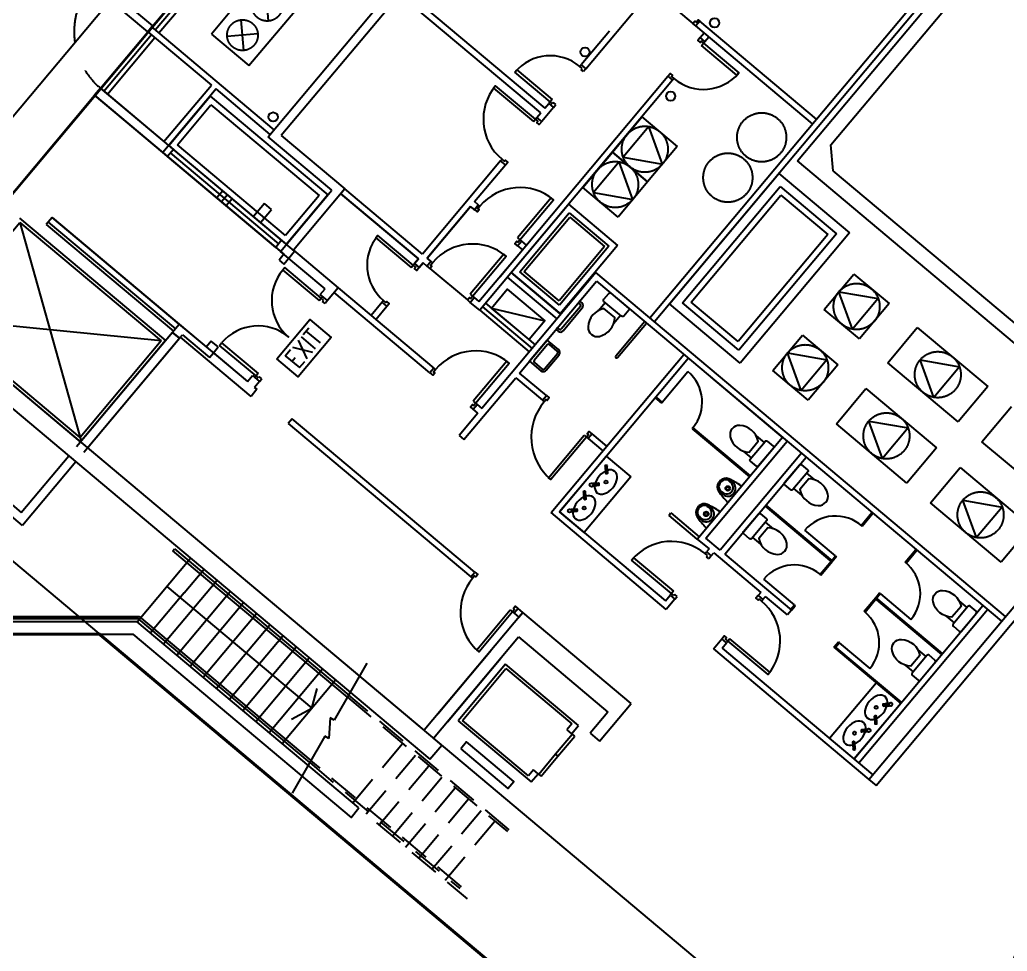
# Model space of a CAD drawing. Header units: millimetres. Extents: x 833220848 to 834439174, y 817676276 to 818025844.
# Drawn here: x 834362113 to 834366131, y 817960121 to 817963909 of the extents above; entities that cross this region are included whole.
import ezdxf

# ---------------------------------------------------------------- set-up
doc = ezdxf.new("R2010")
doc.units = ezdxf.units.MM
doc.header["$LTSCALE"] = 1000
doc.header["$MEASUREMENT"] = 0
for name, pattern in [('CENTER', [50.8, 31.75, -6.35, 6.35, -6.35]), ('DASHED2', [0.375, 0.25, -0.125]), ('HIDDEN', [9.525, 6.35, -3.175]), ('HIDDEN2', [0.1875, 0.125, -0.0625]), ('N132X01M - Default$0$R_WKCD_LB - Model$0$DIVIDE', [1.25, 0.5, -0.25, 0, -0.25, 0, -0.25])]:
    doc.linetypes.add(name, pattern=pattern)
doc.layers.add('VPA050_Marks', color=1, linetype='Continuous')
doc.styles.add('ROMANS', font='romans.shx', dxfattribs={"width": 0.8, "height": 2.5})

msp = doc.modelspace()

# ---------------------------------------------------------------- linework, layer by layer
at = {"color": 252}
for p, q in [((834366487.05, 817964816.06), (834364695.28, 817962680.71)), ((834365354.27, 817963504.96), (834366467.9, 817964832.13)), ((834362649.95, 817963879.68), (834363410.85, 817964786.49)), ((834365276.87, 817963334.93), (834366498.17, 817964790.42)), ((834362678.67, 817963855.58), (834363439.57, 817964762.38)), ((834365413.13, 817963400.09), (834366457.66, 817964644.91)), ((834363123.77, 817963433.14), (834363940.92, 817964406.98)), ((834363993.75, 817964411.6), (834363176.6, 817963437.77)), ((834364233.23, 817963530.21), (834363658.69, 817964012.3)), ((834363674.76, 817964031.45), (834364249.3, 817963549.36)), ((834364416.29, 817963709.48), (834364687.06, 817964032.18)), ((834364717.71, 817964006.47), (834364851.76, 817963893.98)), ((834362649.95, 817963879.68), (834362633.88, 817963860.53)), ((834363147.88, 817963461.87), (834362649.95, 817963879.68)), ((834364879.32, 817963903.49), (834364863.25, 817963884.34)), ((834365338.2, 817963485.81), (834364863.25, 817963884.34)), ((834365354.27, 817963504.96), (834364879.32, 817963903.49)), ((834362441.04, 817963630.72), (834362633.88, 817963860.53)), ((834362633.88, 817963860.53), (834362892.42, 817963643.59)), ((834364512.04, 817963862.48), (834364397.14, 817963725.55)), ((834364881.66, 817963836.26), (834364897.73, 817963855.41)), ((834364900.81, 817963820.19), (834364916.88, 817963839.34)), ((834362469.77, 817963606.61), (834362662.61, 817963836.43)), ((834364900.81, 817963820.19), (834364881.66, 817963836.26)), ((834364391.51, 817963718.85), (834364397.14, 817963725.55)), ((834364401.09, 817963710.81), (834364391.51, 817963718.85)), ((834364397.14, 817963725.55), (834364416.29, 817963709.48)), ((834364066.92, 817962865.3), (834364749.88, 817963679.22)), ((834364127.36, 817963695.74), (834364135.39, 817963705.31)), ((834364270.99, 817963575.21), (834364127.36, 817963695.74)), ((834364135.39, 817963705.31), (834364279.03, 817963584.79)), ((834364397.07, 817963706.02), (834364401.09, 817963710.81)), ((834364406.65, 817963697.99), (834364397.07, 817963706.02)), ((834364416.29, 817963709.48), (834364406.65, 817963697.99)), ((834364749.88, 817963679.22), (834364769.04, 817963663.15)), ((834362699.58, 817963413.78), (834362892.42, 817963643.59)), ((834364769.04, 817963663.15), (834363984.03, 817962727.62)), ((834361699.43, 817962746.89), (834362416.94, 817963601.99)), ((834362441.04, 817963630.72), (834362416.94, 817963601.99)), ((834362416.94, 817963601.99), (834363187.77, 817962955.19)), ((834362694.63, 817963368.98), (834362416.94, 817963601.99)), ((834363063.45, 817963108.45), (834362441.04, 817963630.72)), ((834362441.04, 817963630.72), (834362699.58, 817963413.78)), ((834362911.57, 817963627.52), (834362694.63, 817963368.98)), ((834363131.81, 817963442.72), (834362911.57, 817963627.52)), ((834364249.3, 817963549.36), (834364265.37, 817963568.51)), ((834364270.99, 817963575.21), (834364265.37, 817963568.51)), ((834364265.37, 817963568.51), (834364284.52, 817963552.44)), ((834364279.03, 817963584.79), (834364270.99, 817963575.21)), ((834364280.57, 817963567.18), (834364270.99, 817963575.21)), ((834364284.58, 817963571.97), (834364280.57, 817963567.18)), ((834364284.52, 817963552.44), (834364294.16, 817963563.93)), ((834364294.16, 817963563.93), (834364284.58, 817963571.97)), ((834364217.16, 817963511.06), (834364233.23, 817963530.21)), ((834364284.52, 817963552.44), (834364236.31, 817963494.99)), ((834364236.31, 817963494.99), (834364217.16, 817963511.06)), ((834364676.13, 817962696.78), (834365354.27, 817963504.96)), ((834363176.6, 817963437.77), (834363435.14, 817963220.83)), ((834362718.73, 817963397.71), (834362737.88, 817963381.64)), ((834362718.73, 817963397.71), (834362737.88, 817963381.64)), ((834363382.31, 817963216.2), (834363123.77, 817963433.14)), ((834365422.38, 817963294.43), (834365413.13, 817963400.09)), ((834365422.38, 817963294.43), (834365413.13, 817963400.09)), ((834362713.78, 817963352.91), (834362694.63, 817963368.98)), ((834362737.88, 817963381.64), (834362713.78, 817963352.91)), ((834362737.88, 817963381.64), (834362713.78, 817963352.91)), ((834363166.31, 817962997.67), (834362725.83, 817963367.28)), ((834363178.36, 817963012.04), (834362737.88, 817963381.64)), ((834363154.26, 817962983.31), (834362713.78, 817963352.91)), ((834364069.32, 817963334.87), (834363751.14, 817962955.68)), ((834364069.32, 817963334.87), (834363751.14, 817962955.68)), ((834363963.12, 817963169.42), (834364088.47, 817963318.8)), ((834363963.12, 817963169.42), (834364088.47, 817963318.8)), ((834364088.47, 817963318.8), (834364069.32, 817963334.87)), ((834364088.47, 817963318.8), (834364069.32, 817963334.87)), ((834366419.24, 817962376.37), (834365276.87, 817963334.93)), ((834366354.08, 817962512.64), (834365422.38, 817963294.43)), ((834366354.08, 817962512.64), (834365422.38, 817963294.43)), ((834362938.97, 817963212.91), (834362914.87, 817963184.18)), ((834362958.12, 817963196.84), (834362934.02, 817963168.11)), ((834362958.12, 817963196.84), (834362938.97, 817963212.91)), ((834362958.12, 817963196.84), (834362977.27, 817963180.77)), ((834363173.41, 817962967.24), (834363382.31, 817963216.2)), ((834363435.14, 817963220.83), (834363226.24, 817962971.86)), ((834363435.14, 817963220.83), (834363419.07, 817963201.67)), ((834363435.14, 817963220.83), (834363419.07, 817963201.67)), ((834363419.07, 817963201.67), (834363735.07, 817962936.52)), ((834363735.07, 817962936.52), (834363419.07, 817963201.67)), ((834363751.14, 817962955.68), (834363435.14, 817963220.83)), ((834363751.14, 817962955.68), (834363435.14, 817963220.83)), ((834362914.87, 817963184.18), (834362934.02, 817963168.11)), ((834362953.17, 817963152.04), (834362934.02, 817963168.11)), ((834362977.27, 817963180.77), (834362953.17, 817963152.04)), ((834363108.45, 817963162.08), (834363063.45, 817963108.45)), ((834363137.17, 817963137.97), (834363108.45, 817963162.08)), ((834363962.38, 817963134.95), (834363978.45, 817963156.56)), ((834363962.38, 817963137.41), (834363978.45, 817963156.56)), ((834363978.45, 817963156.56), (834363963.12, 817963169.42)), ((834363978.45, 817963156.56), (834363963.12, 817963169.42)), ((834363092.18, 817963084.35), (834363137.17, 817963137.97)), ((834363770.29, 817962939.61), (834363947.05, 817963150.27)), ((834363947.05, 817963150.27), (834363770.29, 817962939.61)), ((834363947.05, 817963150.27), (834363962.38, 817963134.95)), ((834363962.38, 817963137.41), (834363947.05, 817963150.27)), ((834361784.07, 817962692.19), (834362113.49, 817963084.79)), ((834362111.95, 817963102.4), (834362705.64, 817962604.24)), ((834362113.49, 817963084.79), (834362688.03, 817962602.7)), ((834362244.8, 817963105.15), (834362220.7, 817963076.42)), ((834362220.7, 817963076.42), (834362737.78, 817962642.54)), ((834362228.73, 817963086), (834362745.81, 817962652.12)), ((834362761.88, 817962671.27), (834362244.8, 817963105.15)), ((834362244.8, 817963105.15), (834362761.88, 817962671.27)), ((834363231.03, 817962967.84), (834363092.18, 817963084.35)), ((834363178.36, 817963012.04), (834363154.26, 817962983.31)), ((834363197.51, 817962995.97), (834363178.36, 817963012.04)), ((834364138.57, 817962989.57), (834364154.64, 817963008.72)), ((834364154.64, 817963008.72), (834364173.79, 817962992.65)), ((834363154.26, 817962983.31), (834363173.41, 817962967.24)), ((834363355.34, 817962814.58), (834363173.41, 817962967.24)), ((834363187.24, 817962915.66), (834363231.03, 817962967.84)), ((834363226.24, 817962971.86), (834363408.17, 817962819.2)), ((834363980.95, 817962762.84), (834364157.72, 817962973.5)), ((834364138.57, 817962989.57), (834364157.72, 817962973.5)), ((834363187.77, 817962955.19), (834363168.08, 817962931.73)), ((834363168.08, 817962931.73), (834363187.24, 817962915.66)), ((834363735.07, 817962936.52), (834363719, 817962917.37)), ((834363719, 817962917.37), (834363735.07, 817962936.52)), ((834363719, 817962917.37), (834363738.15, 817962901.3)), ((834363738.15, 817962901.3), (834363719, 817962917.37)), ((834363738.15, 817962901.3), (834363754.22, 817962920.46)), ((834363754.22, 817962920.46), (834363738.15, 817962901.3)), ((834363754.22, 817962920.46), (834363769.54, 817962907.6)), ((834363769.54, 817962907.6), (834363754.22, 817962920.46)), ((834363769.54, 817962907.6), (834363785.61, 817962926.75)), ((834363769.54, 817962907.6), (834363785.61, 817962926.75)), ((834363785.61, 817962926.75), (834363770.29, 817962939.61)), ((834363785.61, 817962926.75), (834363770.29, 817962939.61)), ((834363191.19, 817962900.92), (834363183.15, 817962891.34)), ((834363183.15, 817962891.34), (834363331.57, 817962766.8)), ((834363339.61, 817962776.38), (834363191.19, 817962900.92)), ((834363781.03, 817962897.96), (834363934.24, 817962769.4)), ((834364456.85, 817962880.78), (834363993.24, 817962328.27)), ((834364112.59, 817962880.83), (834364314.63, 817962711.29)), ((834366123.95, 817961481.91), (834364456.85, 817962880.78)), ((834364096.52, 817962861.68), (834364298.56, 817962692.14)), ((834364146.57, 817962472.11), (834364459.93, 817962845.56)), ((834364459.93, 817962845.56), (834364812.31, 817962549.88)), ((834363335.66, 817962791.12), (834363355.34, 817962814.58)), ((834363408.17, 817962819.2), (834363364.38, 817962767.01)), ((834363781.83, 817962473.03), (834363392.1, 817962800.05)), ((834363408.17, 817962819.2), (834363542.23, 817962706.71)), ((834363331.57, 817962766.8), (834363339.61, 817962776.38)), ((834363364.38, 817962767.01), (834363335.66, 817962791.12)), ((834363339.61, 817962776.38), (834363345.23, 817962783.08)), ((834363349.18, 817962768.34), (834363339.61, 817962776.38)), ((834363345.17, 817962763.56), (834363349.18, 817962768.34)), ((834363354.74, 817962755.52), (834363345.17, 817962763.56)), ((834363364.38, 817962767.01), (834363354.74, 817962755.52)), ((834363587.23, 817962760.33), (834363542.23, 817962706.71)), ((834363606.38, 817962744.26), (834363587.23, 817962760.33)), ((834363945.73, 817962759.76), (834363961.8, 817962778.91)), ((834363984.03, 817962727.62), (834363945.73, 817962759.76)), ((834363961.8, 817962778.91), (834363980.95, 817962762.84)), ((834364008.14, 817962756.35), (834364210.18, 817962586.81)), ((834364391.64, 817962764.17), (834364385.53, 817962756.89)), ((834364385.53, 817962756.89), (834364393.76, 817962749.98)), ((834364399.87, 817962757.26), (834364391.64, 817962764.17)), ((834364467.21, 817962726.78), (834364494.57, 817962759.38)), ((834363758.17, 817961019.4), (834361699.43, 817962746.89)), ((834363561.38, 817962690.64), (834363606.38, 817962744.26)), ((834363984.31, 817962727.39), (834364186.08, 817962558.08)), ((834363996.08, 817962741.98), (834364198.13, 817962572.45)), ((834364394.35, 817962743.29), (834364316.25, 817962650.21)), ((834364323.53, 817962644.11), (834364401.63, 817962737.18)), ((834361651.22, 817962689.44), (834363781.77, 817960901.69)), ((834362360.14, 817962192.49), (834361766.45, 817962690.65)), ((834362358.6, 817962210.1), (834361784.07, 817962692.19)), ((834363542.23, 817962706.71), (834363561.38, 817962690.64)), ((834363561.38, 817962690.64), (834363797.9, 817962492.18)), ((834364529.45, 817962674.55), (834364556.81, 817962707.16)), ((834364655.5, 817962681.45), (834364538.03, 817962541.46)), ((834364545.31, 817962535.35), (834364662.78, 817962675.35)), ((834364662.78, 817962675.35), (834364655.5, 817962681.45)), ((834362344.07, 817962173.34), (834362761.88, 817962671.27)), ((834362733.76, 817962637.75), (834362360.14, 817962192.49)), ((834362737.78, 817962642.54), (834362733.76, 817962637.75)), ((834362762.49, 817962613.65), (834362733.76, 817962637.75)), ((834362733.76, 817962637.75), (834362762.49, 817962613.65)), ((834362790.61, 817962647.16), (834362761.88, 817962671.27)), ((834362761.88, 817962671.27), (834363039.57, 817962438.26)), ((834362872, 817962578.87), (834362790.61, 817962647.16)), ((834364301.32, 817962656.54), (834364295.22, 817962649.26)), ((834364295.22, 817962649.26), (834364303.45, 817962642.35)), ((834364309.56, 817962649.63), (834364301.32, 817962656.54)), ((834362688.03, 817962602.7), (834362358.6, 817962210.1)), ((834362705.64, 817962604.24), (834362360.14, 817962192.49)), ((834362766.5, 817962618.44), (834362372.8, 817962149.23)), ((834362388.87, 817962168.39), (834362762.49, 817962613.65)), ((834362762.49, 817962613.65), (834362774.54, 817962628.01)), ((834363053.77, 817962377.39), (834362766.5, 817962618.44)), ((834363053.77, 817962377.39), (834362766.5, 817962618.44)), ((834362774.54, 817962628.01), (834362884.66, 817962535.61)), ((834362891.69, 817962602.33), (834362872, 817962578.87)), ((834362920.41, 817962578.22), (834362891.69, 817962602.33)), ((834362926.04, 817962584.93), (834362934.07, 817962594.5)), ((834362934.07, 817962594.5), (834363082.49, 817962469.96)), ((834364259.33, 817962606.49), (834364187.01, 817962520.31)), ((834364305.29, 817962567.92), (834364259.33, 817962606.49)), ((834362884.66, 817962535.61), (834362900.73, 817962554.76)), ((834362900.73, 817962554.76), (834362920.41, 817962578.22)), ((834362900.73, 817962554.76), (834363039.57, 817962438.26)), ((834363074.46, 817962460.39), (834362926.04, 817962584.93)), ((834364259.26, 817962586.96), (834364206.23, 817962523.76)), ((834364299.66, 817962561.22), (834364268.06, 817962587.73)), ((834364187.01, 817962520.31), (834364232.97, 817962481.74)), ((834364207, 817962514.96), (834364238.6, 817962488.44)), ((834364247.4, 817962489.21), (834364300.43, 817962552.41)), ((834364254.11, 817962483.59), (834364307.14, 817962546.79)), ((834364451.05, 817962115.45), (834364814.23, 817962548.27)), ((834364833.38, 817962532.2), (834364486.27, 817962118.54)), ((834364812.31, 817962549.88), (834366107.88, 817961462.76)), ((834363797.9, 817962492.18), (834363781.83, 817962473.03)), ((834364726.95, 817962353.89), (834364831.41, 817962478.37)), ((834363039.57, 817962438.26), (834363059.26, 817962461.72)), ((834363039.57, 817962438.26), (834363059.26, 817962461.72)), ((834363059.26, 817962461.72), (834363087.98, 817962437.61)), ((834363059.26, 817962461.72), (834363087.98, 817962437.61)), ((834363087.98, 817962437.61), (834363068.3, 817962414.15)), ((834363087.98, 817962437.61), (834363068.3, 817962414.15)), ((834363074.46, 817962460.39), (834363068.83, 817962453.68)), ((834363082.49, 817962469.96), (834363074.46, 817962460.39)), ((834363084.03, 817962452.35), (834363074.46, 817962460.39)), ((834363088.05, 817962457.14), (834363084.03, 817962452.35)), ((834363087.98, 817962437.61), (834363097.63, 817962449.1)), ((834363097.63, 817962449.1), (834363088.05, 817962457.14)), ((834363919.99, 817962202.08), (834364130.5, 817962452.96)), ((834364130.5, 817962452.96), (834364239.7, 817962361.33)), ((834364255.77, 817962380.48), (834364146.57, 817962472.11)), ((834365220.91, 817962207.02), (834364925.3, 817962455.07)), ((834363077.87, 817962406.12), (834363053.77, 817962377.39)), ((834363077.87, 817962406.12), (834363068.3, 817962414.15)), ((834363068.3, 817962414.15), (834363077.87, 817962406.12)), ((834364239.7, 817962361.33), (834364255.77, 817962380.48)), ((834364698.39, 817962371.33), (834364723.74, 817962350.06)), ((834364701.61, 817962375.16), (834364726.95, 817962353.89)), ((834364726.95, 817962353.89), (834364723.74, 817962350.06)), ((834363958.02, 817962325.19), (834363974.09, 817962344.34)), ((834363977.17, 817962309.12), (834363958.02, 817962325.19)), ((834363974.09, 817962344.34), (834363993.24, 817962328.27)), ((834363221.51, 817962285.6), (834363205.44, 817962266.44)), ((834363964.57, 817961662.09), (834363221.51, 817962285.6)), ((834363977.17, 817962309.12), (834363900.84, 817962218.15)), ((834363205.44, 817962266.44), (834363948.5, 817961642.94)), ((834364851.44, 817962249.44), (834364848.22, 817962245.61)), ((834364848.22, 817962245.61), (834365081.42, 817962049.94)), ((834364851.44, 817962249.44), (834365084.63, 817962053.77)), ((834362360.14, 817962192.49), (834362388.87, 817962168.39)), ((834363900.84, 817962218.15), (834363919.99, 817962202.08)), ((834364441.54, 817962224.61), (834364425.47, 817962205.45)), ((834364425.47, 817962205.45), (834364484.84, 817962155.64)), ((834364500.91, 817962174.79), (834364441.54, 817962224.61)), ((834364869.3, 817961797.14), (834365216.4, 817962210.81)), ((834364904.52, 817961800.22), (834365235.55, 817962194.74)), ((834365108.9, 817962216.97), (834365141.51, 817962189.61)), ((834365056.68, 817962154.73), (834365089.28, 817962127.37)), ((834364274.29, 817961904.79), (834364451.05, 817962115.45)), ((834364309.51, 817961907.87), (834364499.13, 817962133.86)), ((834364486.27, 817962118.54), (834364309.51, 817961907.87)), ((834364499.13, 817962133.86), (834364599.4, 817962049.72)), ((834365293, 817962146.53), (834364961.97, 817961752.01)), ((834364981.12, 817961735.94), (834365312.16, 817962130.46)), ((834365567.94, 817960819.28), (834366630.15, 817962085.17)), ((834364599.4, 817962049.72), (834364409.77, 817961823.74)), ((834365347.34, 817962038.11), (834365314.74, 817962065.47)), ((834365596.67, 817960795.18), (834366658.88, 817962061.07)), ((834364995.52, 817961947.57), (834365048.4, 817962010.59)), ((834364995.52, 817961947.57), (834365048.4, 817962010.59)), ((834365295.11, 817961975.87), (834365262.51, 817962003.23)), ((834365145.03, 817961931.29), (834365416.98, 817961703.1)), ((834365148.25, 817961935.12), (834365420.19, 817961706.93)), ((834364743.49, 817961511.08), (834364274.29, 817961904.79)), ((834364409.77, 817961823.74), (834364309.51, 817961907.87)), ((834364309.51, 817961907.87), (834364740.41, 817961546.31)), ((834364754.39, 817961893.56), (834364762.42, 817961903.14)), ((834364869.3, 817961797.14), (834364754.39, 817961893.56)), ((834364762.42, 817961903.14), (834364877.33, 817961806.72)), ((834364908.17, 817961843.47), (834364961.05, 817961906.49)), ((834364908.17, 817961843.47), (834364961.05, 817961906.49)), ((834365536.08, 817961852.82), (834365580.27, 817961905.48)), ((834365539.91, 817961849.6), (834365584.1, 817961902.27)), ((834365180.22, 817961838.94), (834365147.61, 817961866.3)), ((834365431.63, 817961728.33), (834365307.14, 817961832.79)), ((834364869.3, 817961797.14), (834364917.17, 817961756.97)), ((834364961.97, 817961752.01), (834364904.52, 817961800.22)), ((834365127.99, 817961776.7), (834365095.39, 817961804.06)), ((834362736.03, 817961749.81), (834362742.46, 817961757.47)), ((834362742.46, 817961757.47), (834363451.16, 817961162.8)), ((834364917.17, 817961756.97), (834364906.73, 817961744.52)), ((834365715.14, 817961702.56), (834365759.33, 817961755.23)), ((834365718.97, 817961699.35), (834365763.16, 817961752.02)), ((834362591, 817961460.29), (834362807.94, 817961718.83)), ((834363446.08, 817961154), (834362736.03, 817961749.81)), ((834364601.73, 817961711.62), (834364609.76, 817961721.2)), ((834364764.51, 817961575.03), (834364601.73, 817961711.62)), ((834364609.76, 817961721.2), (834364772.55, 817961584.61)), ((834364901.1, 817961737.82), (834364906.73, 817961744.52)), ((834364910.68, 817961729.78), (834364901.1, 817961737.82)), ((834364906.66, 817961724.99), (834364910.68, 817961729.78)), ((834364916.24, 817961716.96), (834364906.66, 817961724.99)), ((834364906.73, 817961744.52), (834364925.88, 817961728.45)), ((834364925.88, 817961728.45), (834364916.24, 817961716.96)), ((834364925.88, 817961728.45), (834364936.32, 817961740.9)), ((834364936.32, 817961740.9), (834365127.84, 817961580.2)), ((834364981.12, 817961735.94), (834365253.07, 817961507.76)), ((834365368.96, 817961653.64), (834365416.36, 817961710.14)), ((834365416.36, 817961710.14), (834365431.63, 817961728.33)), ((834365420.19, 817961706.93), (834365435.46, 817961725.12)), ((834365431.63, 817961728.33), (834365435.46, 817961725.12)), ((834362781.49, 817961577.85), (834362861.84, 817961673.61)), ((834365372.79, 817961650.43), (834365420.19, 817961706.93)), ((834363948.5, 817961642.94), (834363964.57, 817961662.09)), ((834365264.5, 817961529.16), (834365140.02, 817961633.62)), ((834365368.96, 817961653.64), (834365372.79, 817961650.43)), ((834362698.25, 817961370.3), (834362915.19, 817961628.84)), ((834362711.8, 817961603.69), (834363301.38, 817961108.98)), ((834362781.22, 817961578.08), (834362644.63, 817961415.3)), ((834362751.87, 817961325.31), (834362968.81, 817961583.85)), ((834364740.41, 817961546.31), (834364758.89, 817961568.33)), ((834364778.04, 817961552.26), (834364743.49, 817961511.08)), ((834364764.51, 817961575.03), (834364758.89, 817961568.33)), ((834364758.89, 817961568.33), (834364778.04, 817961552.26)), ((834364772.55, 817961584.61), (834364764.51, 817961575.03)), ((834364774.09, 817961567), (834364764.51, 817961575.03)), ((834364778.1, 817961571.79), (834364774.09, 817961567)), ((834364778.04, 817961552.26), (834364787.68, 817961563.75)), ((834364787.68, 817961563.75), (834364778.1, 817961571.79)), ((834365127.84, 817961580.2), (834365117.39, 817961567.75)), ((834365117.39, 817961567.75), (834365136.54, 817961551.68)), ((834365136.54, 817961551.68), (834365146.99, 817961564.13)), ((834365237, 817961488.6), (834365146.99, 817961564.13)), ((834365548.02, 817961503.39), (834365595.42, 817961559.89)), ((834365551.85, 817961500.18), (834365599.25, 817961556.68)), ((834365864.16, 817961327.87), (834365592.21, 817961556.06)), ((834365595.42, 817961559.89), (834365610.69, 817961578.08)), ((834365867.37, 817961331.7), (834365595.42, 817961559.89)), ((834365599.25, 817961556.68), (834365614.52, 817961574.87)), ((834365614.52, 817961574.87), (834365610.69, 817961578.08)), ((834365614.52, 817961574.87), (834365739, 817961470.42)), ((834362805.5, 817961280.31), (834363022.44, 817961538.85)), ((834364140.76, 817961514.25), (834364124.69, 817961495.1)), ((834364159.91, 817961498.18), (834364140.76, 817961514.25)), ((834365249.24, 817961510.97), (834365264.5, 817961529.16)), ((834365253.07, 817961507.76), (834365268.33, 817961525.95)), ((834365264.5, 817961529.16), (834365268.33, 817961525.95)), ((834365507.41, 817960902.71), (834366031.28, 817961527.04)), ((834365526.56, 817960886.64), (834366050.43, 817961510.97)), ((834365934.23, 817961545.66), (834365966.83, 817961518.3)), ((834362859.12, 817961235.32), (834363076.06, 817961493.86)), ((834364159.91, 817961498.18), (834363758.17, 817961019.4)), ((834364124.69, 817961495.1), (834364143.84, 817961479.03)), ((834364143.84, 817961479.03), (834364159.91, 817961498.18)), ((834364600.39, 817961128.58), (834364159.91, 817961498.18)), ((834365253.07, 817961507.76), (834365237, 817961488.6)), ((834365551.85, 817961500.18), (834365548.02, 817961503.39)), ((834365882, 817961483.41), (834365914.61, 817961456.06)), ((834362912.74, 817961190.32), (834363129.68, 817961448.86)), ((834362966.36, 817961145.33), (834363183.31, 817961403.87)), ((834363796.47, 817960987.26), (834364141.97, 817961399.01)), ((834364141.97, 817961399.01), (834364505.84, 817961093.69)), ((834364935, 817961350.39), (834364969.55, 817961391.56)), ((834364988.7, 817961375.49), (834364969.55, 817961391.56)), ((834363019.99, 817961100.33), (834363236.93, 817961358.87)), ((834364935, 817961350.39), (834365567.94, 817960819.28)), ((834364970.22, 817961353.47), (834364988.7, 817961375.49)), ((834364970.22, 817961353.47), (834365584.01, 817960838.44)), ((834365425.08, 817961356.89), (834365443.57, 817961378.91)), ((834365425.08, 817961356.89), (834365697.03, 817961128.7)), ((834365428.3, 817961360.72), (834365700.24, 817961132.53)), ((834365432.13, 817961357.5), (834365447.4, 817961375.7)), ((834365447.4, 817961375.7), (834365443.57, 817961378.91)), ((834365447.4, 817961375.7), (834365571.88, 817961271.24)), ((834363073.61, 817961055.34), (834363290.55, 817961313.88)), ((834363814.41, 817961086.43), (834364031.36, 817961344.97)), ((834363852.72, 817961054.29), (834364069.66, 817961312.83)), ((834365767.1, 817961346.48), (834365799.71, 817961319.13)), ((834363127.23, 817961010.34), (834363344.18, 817961268.88)), ((834363525.57, 817961291.69), (834363392.01, 817961060.35)), ((834364089.58, 817961287.96), (834363896.74, 817961058.14)), ((834363914.35, 817961059.69), (834364091.12, 817961270.35)), ((834364386.42, 817961038.88), (834364089.58, 817961287.96)), ((834364091.12, 817961270.35), (834364359.24, 817961045.37)), ((834365714.88, 817961284.24), (834365747.48, 817961256.88)), ((834363180.86, 817960965.35), (834363397.8, 817961223.89)), ((834363301.38, 817961108.98), (834363322.54, 817961188.65)), ((834365407.14, 817960986.85), (834365596.76, 817961212.83)), ((834365596.76, 817961212.83), (834365697.03, 817961128.7)), ((834363451.16, 817961162.8), (834363446.08, 817961154)), ((834363218.09, 817961064.17), (834363301.38, 817961108.98)), ((834364471.83, 817960975.37), (834364600.39, 817961128.58)), ((834365697.03, 817961128.7), (834365507.41, 817960902.71)), ((834363375.77, 817961069.72), (834363370.75, 817960986.02)), ((834363392.01, 817961060.35), (834363375.77, 817961069.72)), ((834364505.84, 817961093.69), (834364433.53, 817961007.51)), ((834363896.74, 817961058.14), (834364193.58, 817960809.06)), ((834364182.47, 817960834.71), (834363914.35, 817961059.69)), ((834364359.24, 817961045.37), (834364339.15, 817961021.43)), ((834364358.3, 817961005.36), (834364386.42, 817961038.88)), ((834363354.51, 817960995.4), (834363220.94, 817960764.06)), ((834363370.75, 817960986.02), (834363354.51, 817960995.4)), ((834363829.99, 817960959.14), (834363796.47, 817960987.26)), ((834364361.17, 817961002.95), (834364292.88, 817960921.56)), ((834364302.45, 817960913.53), (834364370.75, 817960994.92)), ((834364339.15, 817961021.43), (834364358.3, 817961005.36)), ((834364370.75, 817960994.92), (834364361.17, 817961002.95)), ((834364433.53, 817961007.51), (834364471.83, 817960975.37)), ((834365507.41, 817960902.71), (834365407.14, 817960986.85)), ((834363781.77, 817960901.69), (834363829.99, 817960959.14)), ((834364292.88, 817960921.56), (834364224.58, 817960840.17)), ((834364234.15, 817960832.13), (834364302.45, 817960913.53)), ((834364292.88, 817960921.56), (834364302.45, 817960913.53)), ((834364302.45, 817960913.53), (834364292.88, 817960921.56)), ((834364202.56, 817960858.65), (834364182.47, 817960834.71)), ((834364193.58, 817960809.06), (834364221.71, 817960842.58)), ((834364221.71, 817960842.58), (834364202.56, 817960858.65)), ((834364224.58, 817960840.17), (834364234.15, 817960832.13)), ((834365567.94, 817960819.28), (834365596.67, 817960795.18))]:
    msp.add_line(p, q, dxfattribs=at)
at = {"color": 252, "linetype": 'HIDDEN'}
for p, q in [((834362664.31, 817963867.63), (834363425.21, 817964774.44)), ((834363093.1, 817964090.37), (834362892.23, 817963850.98)), ((834363124.93, 817963903.98), (834363114.04, 817964028.51)), ((834363045.44, 817963722.43), (834363246.31, 817963961.81)), ((834363024.5, 817963784.29), (834363013.6, 817963908.81)), ((834362455.41, 817963618.67), (834362648.24, 817963848.48)), ((834362892.23, 817963850.98), (834363045.44, 817963722.43)), ((834363081.31, 817963852), (834362956.79, 817963841.1)), ((834363081.31, 817963852), (834362956.79, 817963841.1)), ((834362718.73, 817963397.71), (834362887.46, 817963598.79)), ((834362887.46, 817963598.79), (834363366.24, 817963197.05)), ((834362753.95, 817963400.79), (834362890.55, 817963563.57)), ((834362890.55, 817963563.57), (834363331.02, 817963193.97)), ((834364523.87, 817963370.98), (834364644.4, 817963514.61)), ((834364644.4, 817963514.61), (834364788.03, 817963394.09)), ((834364672.23, 817963474.86), (834364567.86, 817963350.47)), ((834364727.77, 817963322.27), (834364672.23, 817963474.86)), ((834363197.51, 817962995.97), (834362718.73, 817963397.71)), ((834363194.43, 817963031.19), (834362753.95, 817963400.79)), ((834364403.35, 817963227.34), (834364523.87, 817963370.98)), ((834364523.87, 817963370.98), (834364667.51, 817963250.45)), ((834364667.51, 817963250.45), (834364523.87, 817963370.98)), ((834364788.03, 817963394.09), (834364667.51, 817963250.45)), ((834364551.71, 817963331.23), (834364447.33, 817963206.84)), ((834364607.25, 817963178.64), (834364551.71, 817963331.23)), ((834364567.86, 817963350.47), (834364727.77, 817963322.27)), ((834364756.35, 817962753.49), (834365201.48, 817963283.97)), ((834365201.48, 817963283.97), (834365488.74, 817963042.93)), ((834364667.51, 817963250.45), (834364546.98, 817963106.82)), ((834363366.24, 817963197.05), (834363197.51, 817962995.97)), ((834364546.98, 817963106.82), (834364403.35, 817963227.34)), ((834364447.33, 817963206.84), (834364607.25, 817963178.64)), ((834364809.18, 817962758.11), (834365206.1, 817963231.14)), ((834365206.1, 817963231.14), (834365435.91, 817963038.3)), ((834363331.02, 817963193.97), (834363194.43, 817963031.19)), ((834364112.59, 817962880.83), (834364345.6, 817963158.52)), ((834364345.6, 817963158.52), (834364544.77, 817962991.39)), ((834364844.4, 817962761.19), (834365209.18, 817963195.92)), ((834365209.18, 817963195.92), (834365400.69, 817963035.22)), ((834364147.81, 817962883.91), (834364348.68, 817963123.3)), ((834364348.68, 817963123.3), (834364509.55, 817962988.31)), ((834364165.42, 817962885.45), (834364350.22, 817963105.69)), ((834364350.22, 817963105.69), (834364491.94, 817962986.77)), ((834365435.91, 817963038.3), (834365038.99, 817962565.27)), ((834365488.74, 817963042.93), (834365043.61, 817962512.44)), ((834365400.69, 817963035.22), (834365035.91, 817962600.49)), ((834364491.94, 817962986.77), (834364307.14, 817962766.53)), ((834364509.55, 817962988.31), (834364308.68, 817962748.92)), ((834364544.77, 817962991.39), (834364311.76, 817962713.7)), ((834364311.76, 817962713.7), (834364112.59, 817962880.83)), ((834364308.68, 817962748.92), (834364147.81, 817962883.91)), ((834364307.14, 817962766.53), (834364165.42, 817962885.45)), ((834365385.58, 817962731.35), (834365506.1, 817962874.98)), ((834365506.1, 817962874.98), (834365649.73, 817962754.46)), ((834365445.84, 817962803.16), (834365605.75, 817962774.96)), ((834365501.37, 817962650.57), (834365445.84, 817962803.16)), ((834365038.99, 817962565.27), (834364809.18, 817962758.11)), ((834365035.91, 817962600.49), (834364844.4, 817962761.19)), ((834365605.75, 817962774.96), (834365501.37, 817962650.57)), ((834365649.73, 817962754.46), (834365529.21, 817962610.82)), ((834365043.61, 817962512.44), (834364756.35, 817962753.49)), ((834365529.21, 817962610.82), (834365385.58, 817962731.35)), ((834365644.12, 817962514.4), (834365764.64, 817962658.04)), ((834365764.64, 817962658.04), (834366051.91, 817962416.99)), ((834365176.67, 817962482.38), (834365297.19, 817962626.01)), ((834365297.19, 817962626.01), (834365440.83, 817962505.49)), ((834365236.93, 817962554.2), (834365396.84, 817962526)), ((834365292.47, 817962401.61), (834365236.93, 817962554.2)), ((834365396.84, 817962526), (834365292.47, 817962401.61)), ((834365931.38, 817962273.36), (834365644.12, 817962514.4)), ((834365776.19, 817962525.96), (834365936.11, 817962497.76)), ((834365831.73, 817962373.37), (834365776.19, 817962525.96)), ((834365320.3, 817962361.86), (834365176.67, 817962482.38)), ((834365440.83, 817962505.49), (834365320.3, 817962361.86)), ((834365936.11, 817962497.76), (834365831.73, 817962373.37)), ((834365435.21, 817962265.44), (834365555.73, 817962409.07)), ((834365555.73, 817962409.07), (834365843, 817962168.03)), ((834366051.91, 817962416.99), (834365931.38, 817962273.36)), ((834366027.14, 817962193.01), (834366147.66, 817962336.64)), ((834365567.29, 817962277), (834365727.2, 817962248.8)), ((834365622.83, 817962124.41), (834365567.29, 817962277)), ((834365722.48, 817962024.39), (834365435.21, 817962265.44)), ((834365727.2, 817962248.8), (834365622.83, 817962124.41)), ((834366314.41, 817961951.97), (834366027.14, 817962193.01)), ((834365843, 817962168.03), (834365722.48, 817962024.39)), ((834365818.23, 817961944.05), (834365938.76, 817962087.68)), ((834365938.76, 817962087.68), (834366226.02, 817961846.63)), ((834365950.31, 817961955.6), (834366110.22, 817961927.4)), ((834366005.85, 817961803.01), (834365950.31, 817961955.6)), ((834366105.5, 817961703), (834365818.23, 817961944.05)), ((834366110.22, 817961927.4), (834366005.85, 817961803.01)), ((834366226.02, 817961846.63), (834366105.5, 817961703))]:
    msp.add_line(p, q, dxfattribs=at)
at = {"color": 252, "linetype": 'DASHED2'}
for p, q in [((834362633.88, 817963860.53), (834362404.07, 817964053.37)), ((834362653.97, 817963884.47), (834362424.15, 817964077.31))]:
    msp.add_line(p, q, dxfattribs=at)
at = {"color": 252, "linetype": 'CENTER'}
for p, q in [((834362113.49, 817963084.79), (834362362.68, 817962195.52)), ((834362688.03, 817962602.7), (834361784.07, 817962692.19))]:
    msp.add_line(p, q, dxfattribs=at)
at = {"color": 252, "ltscale": 500}
for p, q in [((834362123.72, 817961852.39), (834361702.39, 817962205.93)), ((834361755.22, 817962210.55), (834362119.09, 817961905.22)), ((834362119.09, 817961905.22), (834362311.93, 817962135.04)), ((834362311.93, 817962135.04), (834362340.66, 817962110.93)), ((834362340.66, 817962110.93), (834362123.72, 817961852.39))]:
    msp.add_line(p, q, dxfattribs=at)
at = {"color": 252}
for points in [[(834361154.38, 817962486.27), (834361230.71, 817962577.24), (834361269.01, 817962545.1), (834364687.84, 817966619.49), (834364649.54, 817966651.63), (834364701.77, 817966713.88), (834368351.97, 817963650.99, 0.414224), (834368466.44, 817963661.01), (834369888.63, 817965355.86), (834369950.85, 817965303.65)], [(834364501.84, 817962092.9), (834364504.24, 817962065.52, -1), (834364498.01, 817962064.98), (834364495.62, 817962092.35)], [(834364444.26, 817962012.73), (834364468.69, 817962015.71), (834364468.69, 817962015.71, 0.4016532), (834364470.81, 817962018.35), (834364470.81, 817962018.35), (834364470.52, 817962021.71), (834364470.52, 817962021.71, 0.4016532), (834364467.97, 817962023.94), (834364467.97, 817962023.94), (834364467.97, 817962023.94), (834364443.39, 817962022.64)], [(834364445.55, 817962015.38), (834364462.18, 817962016.84), (834364462.18, 817962016.84, 0.4142136), (834364463.3, 817962018.16), (834364463.3, 817962018.16), (834364463.08, 817962020.6), (834364463.08, 817962020.6), (834364463.08, 817962020.6, 0.4142136), (834364461.76, 817962021.71), (834364461.76, 817962021.71), (834364445.13, 817962020.25)], [(834364413.46, 817961987.57), (834364415.85, 817961960.19, -1), (834364409.63, 817961959.65), (834364407.23, 817961987.02)], [(834364355.87, 817961907.4), (834364380.31, 817961910.38), (834364380.31, 817961910.38, 0.4016532), (834364382.43, 817961913.02), (834364382.43, 817961913.02), (834364382.13, 817961916.38), (834364382.13, 817961916.38, 0.4016532), (834364379.59, 817961918.61), (834364379.59, 817961918.61), (834364379.59, 817961918.61), (834364355, 817961917.31)], [(834364357.17, 817961910.05), (834364373.8, 817961911.5), (834364373.8, 817961911.5, 0.4142136), (834364374.91, 817961912.83), (834364374.91, 817961912.83), (834364374.7, 817961915.27), (834364374.7, 817961915.27), (834364374.7, 817961915.27, 0.4142136), (834364373.37, 817961916.38), (834364373.37, 817961916.38), (834364356.75, 817961914.92)], [(834365650.67, 817961129.18), (834365626.23, 817961126.19), (834365626.23, 817961126.19, 0.4016532), (834365624.11, 817961123.55), (834365624.11, 817961123.55), (834365624.4, 817961120.19), (834365624.4, 817961120.19, 0.4016532), (834365626.95, 817961117.96), (834365626.95, 817961117.96), (834365626.95, 817961117.96), (834365651.53, 817961119.26)], [(834365649.37, 817961126.52), (834365632.74, 817961125.07), (834365632.74, 817961125.07, 0.4142136), (834365631.62, 817961123.74), (834365631.62, 817961123.74), (834365631.84, 817961121.31), (834365631.84, 817961121.31), (834365631.84, 817961121.31, 0.4142136), (834365633.16, 817961120.19), (834365633.16, 817961120.19), (834365649.79, 817961121.65)], [(834365593.08, 817961049.01), (834365590.68, 817961076.38, -1), (834365596.91, 817961076.92), (834365599.3, 817961049.55)], [(834365562.28, 817961023.84), (834365537.84, 817961020.86), (834365537.84, 817961020.86, 0.4016532), (834365535.73, 817961018.22), (834365535.73, 817961018.22), (834365536.02, 817961014.86), (834365536.02, 817961014.86, 0.4016532), (834365538.56, 817961012.63), (834365538.56, 817961012.63), (834365538.56, 817961012.63), (834365563.15, 817961013.93)], [(834365560.98, 817961021.19), (834365544.35, 817961019.74), (834365544.35, 817961019.74, 0.4142136), (834365543.24, 817961018.41), (834365543.24, 817961018.41), (834365543.45, 817961015.97), (834365543.45, 817961015.97), (834365543.45, 817961015.97, 0.4142136), (834365544.78, 817961014.86), (834365544.78, 817961014.86), (834365561.41, 817961016.32)], [(834365504.69, 817960943.67), (834365502.3, 817960971.05, -1), (834365508.53, 817960971.59), (834365510.92, 817960944.22)]]:
    msp.add_lwpolyline(points, format="xyb", dxfattribs=at)
for points in [[(834369031.56, 817962468.83), (834368322.74, 817962125.78, 0.1080614), (834366276.52, 817960303.85, 0.2163326), (834366100.37, 817959443.38), (834365447.02, 817959443.38, 0.1017302), (834365163.66, 817959807.43), (834364919.89, 817960044.41), (834361700.59, 817962745.72), (834364697.58, 817966317.4), (834367761.76, 817963746.25), (834367938.53, 817963956.92), (834368456.26, 817963522.49), (834368424.22, 817963484.3), (834368692.34, 817963259.32), (834368443.26, 817962962.48)], [(834364561.6, 817962703.14), (834364489.78, 817962763.4, -0.4142136), (834364489.01, 817962772.21), (834364509.1, 817962796.14, -0.4142136), (834364517.9, 817962796.91), (834364589.72, 817962736.65, -0.4142136), (834364590.49, 817962727.85), (834364570.4, 817962703.91, -0.4142136)], [(834364471.06, 817962621.44, 0.3394182), (834364533.68, 817962698.01), (834364489.58, 817962735.01, 0.3394182), (834364425.04, 817962660.05, 0.5011165)], [(834365003.56, 817962213.12, 0.3394182), (834365080.14, 817962150.51), (834365117.14, 817962194.6, 0.3394182), (834365042.18, 817962259.14, 0.5011165)], [(834365085.26, 817962122.59), (834365145.52, 817962194.4, -0.4142136), (834365154.33, 817962195.17), (834365178.27, 817962175.09, -0.4142136), (834365179.04, 817962166.28), (834365118.78, 817962094.46, -0.4142136), (834365109.97, 817962093.69), (834365086.03, 817962113.78, -0.4142136)], [(834365318.75, 817962070.26), (834365258.49, 817961998.44, -0.4142136), (834365249.69, 817961997.67), (834365225.75, 817962017.76, -0.4142136), (834365224.98, 817962026.56), (834365285.24, 817962098.38, -0.4142136), (834365294.04, 817962099.15), (834365317.98, 817962079.06, -0.4142136)], [(834365400.46, 817961979.72, 0.3394182), (834365323.88, 817962042.34), (834365286.88, 817961998.24, 0.3394182), (834365361.84, 817961933.7, 0.5011165)], [(834365151.63, 817961871.09), (834365091.37, 817961799.27, -0.4142136), (834365082.56, 817961798.5), (834365058.62, 817961818.59, -0.4142136), (834365057.85, 817961827.39), (834365118.11, 817961899.21, -0.4142136), (834365126.92, 817961899.98), (834365150.86, 817961879.89, -0.4142136)], [(834365233.33, 817961780.55, 0.3394182), (834365156.76, 817961843.17), (834365119.75, 817961799.07, 0.3394182), (834365194.71, 817961734.53, 0.5011165)], [(834365867.5, 817961587.83, -0.3394182), (834365942.46, 817961523.29), (834365905.46, 817961479.19, -0.3394182), (834365828.88, 817961541.8, -0.5011165)], [(834365970.85, 817961523.08), (834365910.59, 817961451.27, 0.4142136), (834365911.36, 817961442.46), (834365935.3, 817961422.38, 0.4142136), (834365944.1, 817961423.15), (834366004.36, 817961494.96, 0.4142136), (834366003.59, 817961503.77), (834365979.65, 817961523.86, 0.4142136)], [(834365700.38, 817961388.65, -0.3394182), (834365775.34, 817961324.11), (834365738.34, 817961280.02, -0.3394182), (834365661.76, 817961342.63, -0.5011165)], [(834365803.72, 817961323.91), (834365743.46, 817961252.1, 0.4142136), (834365744.23, 817961243.29), (834365768.17, 817961223.2, 0.4142136), (834365776.98, 817961223.97), (834365837.24, 817961295.79, 0.4142136), (834365836.47, 817961304.6), (834365812.53, 817961324.68, 0.4142136)]]:
    msp.add_lwpolyline(points, format="xyb", close=True, dxfattribs=at)
for points in [[(834364863.25, 817963884.34), (834364851.76, 817963893.98), (834364859.8, 817963903.55), (834364864.59, 817963899.54), (834364872.62, 817963909.11), (834364879.32, 817963903.49)], [(834364881.66, 817963836.26), (834364872.01, 817963824.77), (834364881.59, 817963816.73), (834364885.61, 817963821.52), (834364895.18, 817963813.49), (834364900.81, 817963820.19)], [(834364749.88, 817963679.22), (834364759.53, 817963690.71), (834364769.1, 817963682.68), (834364765.08, 817963677.89), (834364774.66, 817963669.85), (834364769.04, 817963663.15)], [(834364236.31, 817963494.99), (834364226.67, 817963483.5), (834364217.09, 817963491.53), (834364221.11, 817963496.32), (834364211.53, 817963504.36), (834364217.16, 817963511.06)], [(834364088.47, 817963318.8), (834364098.11, 817963330.29), (834364088.53, 817963338.32), (834364084.52, 817963333.54), (834364074.94, 817963341.57), (834364069.32, 817963334.87)], [(834363962.38, 817963137.41), (834363973.87, 817963127.77), (834363981.9, 817963137.35), (834363977.11, 817963141.36), (834363985.15, 817963150.94), (834363978.45, 817963156.56)], [(834364138.57, 817962989.57), (834364127.08, 817962999.21), (834364135.11, 817963008.79), (834364139.9, 817963004.77), (834364147.93, 817963014.35), (834364154.64, 817963008.72)], [(834363738.15, 817962901.3), (834363728.51, 817962889.81), (834363718.93, 817962897.85), (834363722.95, 817962902.64), (834363713.37, 817962910.67), (834363719, 817962917.37)], [(834363769.54, 817962907.6), (834363781.03, 817962897.96), (834363789.06, 817962907.53), (834363784.28, 817962911.55), (834363792.31, 817962921.13), (834363785.61, 817962926.75)], [(834364031.6, 817962736.66), (834364249.08, 817962684.71), (834364184.81, 817962608.1), (834364031.6, 817962736.66), (834364095.88, 817962813.26), (834364249.08, 817962684.71)], [(834363606.38, 817962744.26), (834363616.02, 817962755.76), (834363606.44, 817962763.79), (834363602.43, 817962759), (834363592.85, 817962767.04), (834363587.23, 817962760.33)], [(834363945.73, 817962759.76), (834363934.24, 817962769.4), (834363942.27, 817962778.98), (834363947.06, 817962774.96), (834363955.1, 817962784.53), (834363961.8, 817962778.91)], [(834361154.38, 817962486.27), (834364822.74, 817959408.15)], [(834363781.83, 817962473.03), (834363793.32, 817962463.39), (834363801.35, 817962472.96), (834363796.57, 817962476.98), (834363804.6, 817962486.56), (834363797.9, 817962492.18)], [(834364255.77, 817962380.48), (834364267.26, 817962370.84), (834364259.23, 817962361.26), (834364254.44, 817962365.28), (834364246.41, 817962355.71), (834364239.7, 817962361.33)], [(834363958.02, 817962325.19), (834363946.53, 817962334.83), (834363954.56, 817962344.41), (834363959.35, 817962340.39), (834363967.39, 817962349.96), (834363974.09, 817962344.34)], [(834364441.54, 817962224.61), (834364430.05, 817962234.25), (834364422.01, 817962224.67), (834364426.8, 817962220.65), (834364418.77, 817962211.08), (834364425.47, 817962205.45)], [(834363493.02, 817960703.41), (834362591, 817961460.29), (834362030.94, 817961460.29), (834361470.99, 817961930.15), (834361438.85, 817961891.85), (834362012.74, 817961410.29), (834362572.8, 817961410.29), (834363460.88, 817960665.11), (834363493.02, 817960703.41)], [(834363964.57, 817961662.09), (834363976.06, 817961652.45), (834363968.03, 817961642.87), (834363963.24, 817961646.89), (834363955.2, 817961637.32), (834363948.5, 817961642.94)], [(834365117.39, 817961567.75), (834365107.75, 817961556.26), (834365117.32, 817961548.23), (834365121.34, 817961553.02), (834365130.92, 817961544.98), (834365136.54, 817961551.68)], [(834364140.76, 817961514.25), (834364129.27, 817961523.89), (834364121.24, 817961514.32), (834364126.02, 817961510.3), (834364117.99, 817961500.72), (834364124.69, 817961495.1)], [(834364969.55, 817961391.56), (834364979.19, 817961403.05), (834364988.77, 817961395.02), (834364984.75, 817961390.23), (834364994.32, 817961382.2), (834364988.7, 817961375.49)]]:
    msp.add_lwpolyline(points, dxfattribs=at)
for points in [[(834364887.15, 817963803.91), (834364895.18, 817963813.49), (834365038.82, 817963692.96), (834365030.78, 817963683.39)], [(834364203.5, 817963494.78), (834364211.53, 817963504.36), (834364048.75, 817963640.95), (834364040.71, 817963631.37)], [(834364138.36, 817963022.38), (834364147.93, 817963014.35), (834364284.52, 817963177.13), (834364274.95, 817963185.17)], [(834363705.34, 817962901.1), (834363713.37, 817962910.67), (834363569.74, 817963031.19), (834363561.7, 817963021.62)], [(834363945.52, 817962792.57), (834363955.1, 817962784.53), (834364091.69, 817962947.32), (834364082.11, 817962955.35)], [(834363159.14, 817962529.51), (834363293.36, 817962689.48), (834363379.54, 817962617.16), (834363245.32, 817962457.2)], [(834363957.81, 817962358), (834363967.39, 817962349.96), (834364103.98, 817962512.75), (834364094.4, 817962520.78)], [(834364409.19, 817962219.11), (834364418.77, 817962211.08), (834364274.14, 817962038.72), (834364264.56, 817962046.75)], [(834362599.19, 817961482.79), (834363297.57, 817960896.78), (834363292.5, 817960887.99), (834362595.55, 817961472.79), (834362035.49, 817961472.79), (834361482.85, 817961936.51), (834361489.28, 817961944.17), (834362039.13, 817961482.79)], [(834364108.41, 817961508.76), (834364117.99, 817961500.72), (834363981.4, 817961337.94), (834363971.82, 817961345.97)], [(834365002.36, 817961391.77), (834364994.32, 817961382.2), (834365157.11, 817961245.6), (834365165.14, 817961255.18)], [(834363906.76, 817960943.68), (834364098.27, 817960782.98), (834364122.37, 817960811.71), (834363930.86, 817960972.4)]]:
    msp.add_lwpolyline(points, close=True, dxfattribs=at)
at = {"color": 252, "linetype": 'HIDDEN2'}
for points in [[(834364104.1, 817960614.91), (834363451.16, 817961162.8), (834363446.08, 817961154), (834364097.67, 817960607.25)], [(834363468.12, 817960724.3), (834363685.06, 817960982.84)], [(834363521.75, 817960679.31), (834363738.69, 817960937.85)], [(834363909.66, 817960383.18), (834363297.57, 817960896.78), (834363292.5, 817960887.99), (834363903.23, 817960375.52)], [(834363575.37, 817960634.31), (834363792.31, 817960892.85)], [(834363628.99, 817960589.31), (834363845.93, 817960847.85)], [(834363682.62, 817960544.32), (834363899.56, 817960802.86)], [(834363736.24, 817960499.32), (834363953.18, 817960757.86)], [(834363789.86, 817960454.33), (834364006.8, 817960712.87)], [(834363843.49, 817960409.33), (834364060.43, 817960667.87)], [(834363564.84, 817960643.15), (834363933.5, 817960333.81)]]:
    msp.add_lwpolyline(points, dxfattribs=at)
at = {"color": 252, "linetype": 'HIDDEN'}
for centre, radius in [((834363119.49, 817963966.25), 62.5), ((834363019.05, 817963846.55), 62.5), ((834365131.49, 817963430.81), 100), ((834364655.95, 817963382.53), 93.75), ((834364993.87, 817963266.8), 100), ((834364535.43, 817963238.9), 93.75), ((834365517.65, 817962742.9), 93.75), ((834365308.75, 817962493.94), 93.75), ((834365848.01, 817962465.7), 93.75), ((834365639.1, 817962216.73), 93.75), ((834366022.13, 817961895.34), 93.75)]:
    msp.add_circle(centre, radius, dxfattribs=at)
at = {"color": 252}
for centre, radius in [((834364939.84, 817963896.4), 18.75), ((834364412.71, 817963778.13), 18.75), ((834364760.94, 817963598.3), 18.75), ((834363143.93, 817963513.9), 18.75), ((834364498.56, 817962094.54), 3.67), ((834364497.7, 817962028.99), 6.25), ((834364410.18, 817961989.21), 3.67), ((834364438.45, 817962017.21), 7.34), ((834364993.25, 817962003.28), 9.39), ((834364993.23, 817962003.18), 6.14), ((834364350.07, 817961911.88), 7.34), ((834364409.31, 817961923.66), 6.25), ((834364905.9, 817961899.19), 9.39), ((834364905.88, 817961899.08), 6.14), ((834365597.22, 817961112.91), 6.25), ((834365656.47, 817961124.69), 7.34), ((834365568.09, 817961019.36), 7.34), ((834365596.36, 817961047.36), 3.67), ((834365508.84, 817961007.58), 6.25), ((834365507.97, 817960942.03), 3.67)]:
    msp.add_circle(centre, radius, dxfattribs=at)
at = {"color": 252, "linetype": 'DASHED2'}
msp.add_arc((834362633.88, 817963860.53), 300, 140, 230, dxfattribs=at)
at = {"color": 252}
for centre, radius, start, end in [((834364895.18, 817963813.49), 187.5, 230.00001, 320.00001), ((834364211.53, 817963504.36), 212.5, 140.00001, 230.00001), ((834364147.93, 817963014.35), 212.5, 50.00001, 140.00001), ((834363713.37, 817962910.67), 187.5, 140.00001, 230.00001), ((834363955.1, 817962784.53), 212.5, 50.00001, 140.00001), ((834364390.71, 817962746.34), 14.25, 319.99999, 49.99999), ((834364390.71, 817962746.34), 4.75, 319.99999, 49.99999), ((834364312.61, 817962653.27), 14.25, 229.99999, 319.99999), ((834364312.61, 817962653.27), 4.75, 229.99999, 319.99999), ((834363967.39, 817962349.96), 212.5, 50.00001, 140.00001), ((834364264.05, 817962582.94), 6.25, 49.99999, 139.99999), ((834364295.65, 817962556.43), 6.25, 319.99999, 49.99999), ((834364295.65, 817962556.43), 15, 319.99999, 49.99999), ((834364211.02, 817962519.74), 6.25, 139.99999, 229.99999), ((834364541.67, 817962538.41), 4.75, 139.99999, 319.99999), ((834364242.62, 817962493.23), 15, 229.99999, 319.99999), ((834364242.62, 817962493.23), 6.25, 229.99999, 319.99999), ((834364726.95, 817962353.89), 162.5, 320, 50), ((834364418.77, 817962211.08), 225, 139.99997, 230), ((834365011.87, 817961987.47), 68.45, 135.23973, 144.42971), ((834365011.87, 817961987.47), 68.45, 135.23973, 144.42971), ((834365011.87, 817961987.47), 62.18, 135.23973, 144.42971), ((834364985.18, 817962012.42), 31.94, 66.40116, 133.30593), ((834364985.18, 817962012.42), 31.94, 66.40116, 133.30593), ((834364985.18, 817962012.42), 25.67, 66.40116, 133.07693), ((834364978.99, 817961981.41), 56.96, 52.85107, 73.1954), ((834364987.21, 817962006.35), 28.09, 322.94389, 68.15291), ((834364889.09, 817961792.46), 271.97, 54.22587, 66.40116), ((834364889.09, 817961792.46), 271.97, 54.22587, 66.40116), ((834364982.74, 817962009.51), 31.94, 146.18822, 213.59884), ((834364982.74, 817962009.51), 31.94, 146.18822, 213.59884), ((834365182.67, 817962142.33), 271.97, 213.59884, 225.77412), ((834365182.67, 817962142.33), 271.97, 213.59884, 225.77412), ((834364982.74, 817962009.51), 25.67, 146.18822, 213.59884), ((834365012.2, 817962020.99), 56.96, 206.80463, 227.14895), ((834364989.07, 817962008.56), 28.09, 211.84712, 317.05612), ((834364996.78, 817962003.32), 28.77, 315.86885, 54.75152), ((834365047.06, 817962011.71), 1.74, 320.00001, 54.22587), ((834365047.06, 817962011.71), 1.74, 320.00001, 54.22587), ((834364993.71, 817961999.66), 28.77, 225.2485, 324.13116), ((834364895.39, 817961905.41), 31.94, 146.18822, 213.59884), ((834364895.39, 817961905.41), 31.94, 146.18822, 213.59884), ((834364924.52, 817961883.37), 68.45, 135.23973, 144.42971), ((834364924.52, 817961883.37), 68.45, 135.23973, 144.42971), ((834364895.39, 817961905.41), 25.67, 146.18822, 213.59884), ((834364924.52, 817961883.37), 62.18, 135.23973, 144.42971), ((834364897.83, 817961908.32), 31.94, 66.40116, 133.30593), ((834364897.83, 817961908.32), 31.94, 66.40116, 133.30593), ((834364897.83, 817961908.32), 25.67, 66.40116, 133.07693), ((834364891.64, 817961877.31), 56.96, 52.85107, 73.1954), ((834364899.86, 817961902.25), 28.09, 322.94389, 68.15291), ((834364801.74, 817961688.36), 271.97, 54.22587, 66.40116), ((834364801.74, 817961688.36), 271.97, 54.22587, 66.40116), ((834364909.43, 817961899.22), 28.77, 315.86885, 54.75152), ((834364994.18, 817961948.69), 1.74, 225.77412, 320.00001), ((834364994.18, 817961948.69), 1.74, 225.77412, 320.00001), ((834365095.32, 817962038.24), 271.97, 213.59884, 225.77412), ((834365095.32, 817962038.24), 271.97, 213.59884, 225.77412), ((834364924.85, 817961916.89), 56.96, 206.80463, 227.14895), ((834364901.72, 817961904.46), 28.09, 211.84712, 317.05612), ((834364906.36, 817961895.56), 28.77, 225.2485, 324.13116), ((834364959.71, 817961907.61), 1.74, 320.00001, 54.22587), ((834364959.71, 817961907.61), 1.74, 320.00001, 54.22587), ((834365431.69, 817961728.21), 162.62, 48.2821, 139.98179), ((834364906.83, 817961844.59), 1.74, 225.77412, 320.00001), ((834364906.83, 817961844.59), 1.74, 225.77412, 320.00001), ((834365264.5, 817961529.16), 162.5, 50, 140), ((834365614.39, 817961574.91), 162.62, 320.01821, 51.7179), ((834364117.99, 817961500.72), 212.5, 139.99997, 230), ((834364994.32, 817961382.2), 212.5, 320.00001, 50.00001), ((834365447.4, 817961375.7), 162.5, 320, 50)]:
    msp.add_arc(centre, radius, start, end, dxfattribs=at)
for centre, major_axis, start_param, end_param in [((834364270.99, 817963575.21), (-143.11, 121.14), -1.5664881, 0.0043082), ((834363331.57, 817962766.8), (-148.42, 124.54), 0.0000111, 1.5708074), ((834363082.49, 817962469.96), (-148.11, 124.91), -1.5682699, 0.0025264), ((834364764.51, 817961575.03), (-162.38, 137.07), -1.5678404, 0.0029559)]:
    msp.add_ellipse(centre, major_axis=major_axis, ratio=0.9999999, start_param=start_param, end_param=end_param, dxfattribs=at)
at = {"color": 252, "extrusion": (0, 0, -1)}
for centre, start_param, end_param in [((834364497.7, 817962028.99), 3.1415927, 9.424778), ((834364409.31, 817961923.66), 3.1415927, 9.424778), ((834365597.22, 817961112.91), 0, 6.2831853), ((834365508.84, 817961007.58), 0, 6.2831853)]:
    msp.add_ellipse(centre, major_axis=(36.38, 43.35), ratio=0.6461556, start_param=start_param, end_param=end_param, dxfattribs=at)
at = {"layer": 'VPA050_Marks', "color": 2, "linetype": 'N132X01M - Default$0$R_WKCD_LB - Model$0$DIVIDE', "const_width": 12.5}
msp.add_lwpolyline([(834361442.68, 817961888.63), (834362012.74, 817961410.29), (834362436.68, 817961410.29), (834364822.73, 817959408.14, -0.2237541), (834365031.59, 817958964.78), (834365031.59, 817957768.38), (834369344.1, 817957768.38), (834369344.1, 817957776.89, 0.0108665), (834369850.54, 817957667.04, 0.0018488), (834370005.08, 817957638.08, -0.6752056), (834370099.18, 817957183.95, -0.1568623), (834367175.39, 817956355.35, -0.1047879), (834356984.12, 817958890.9, -0.7953053), (834357972.6, 817963162.29, -0.1564845), (834361438.85, 817961891.85)], format="xyb", close=True, dxfattribs=at)

# ---------------------------------------------------------------- texts
at = {"color": 252, "insert": (834363186.43, 817962534.61), "char_height": 75, "width": 338.9664, "attachment_point": 1, "rotation": 50, "style": 'ROMANS'}
msp.add_mtext('EXIT', dxfattribs=at)

doc.saveas('drawing.dxf')
